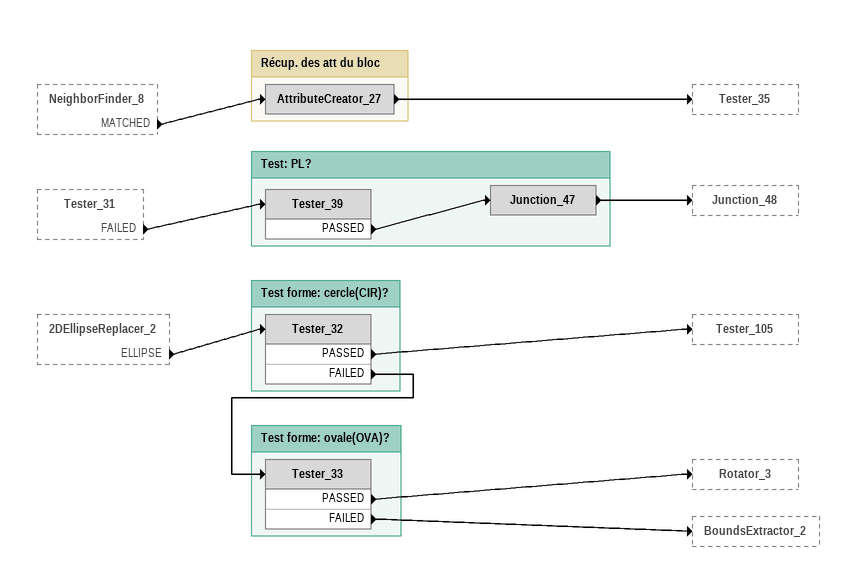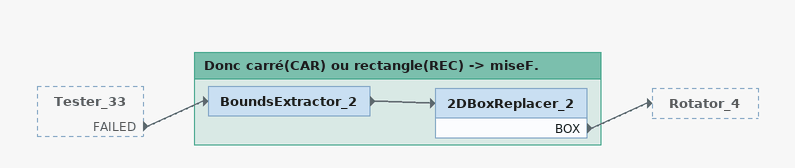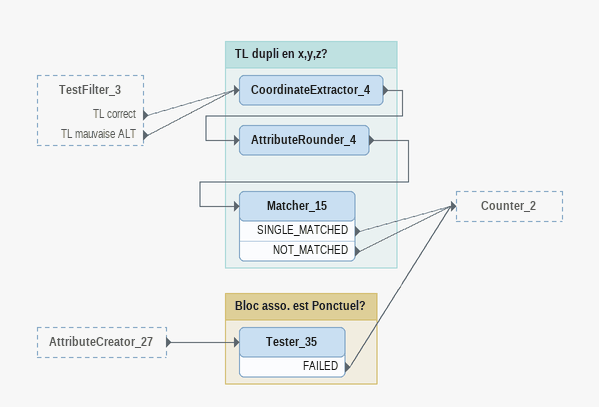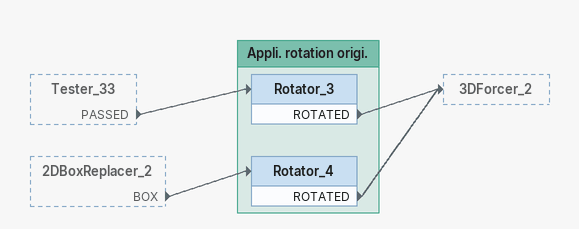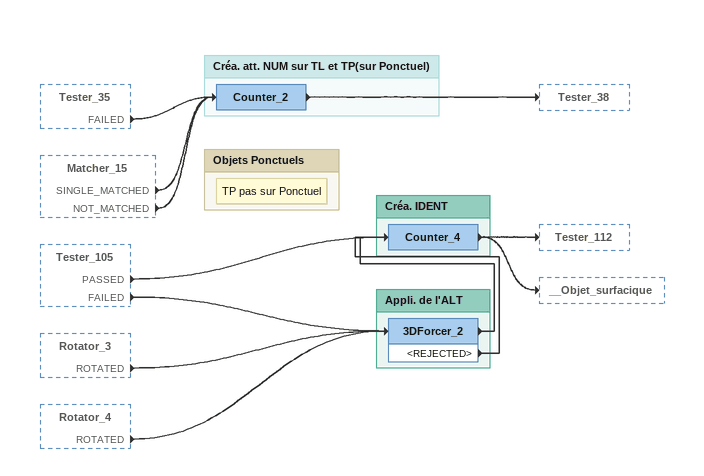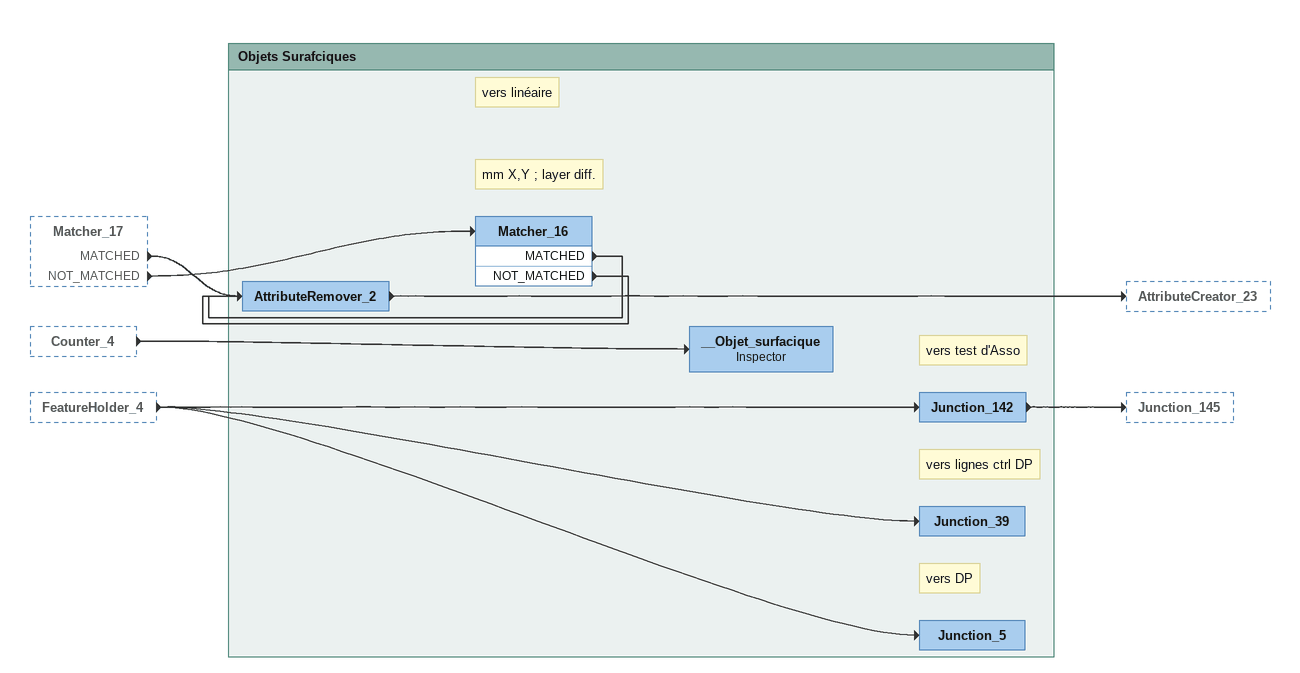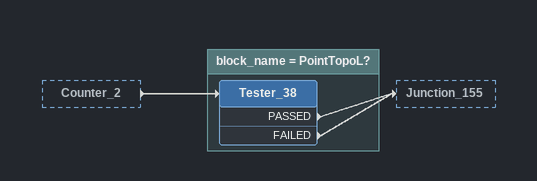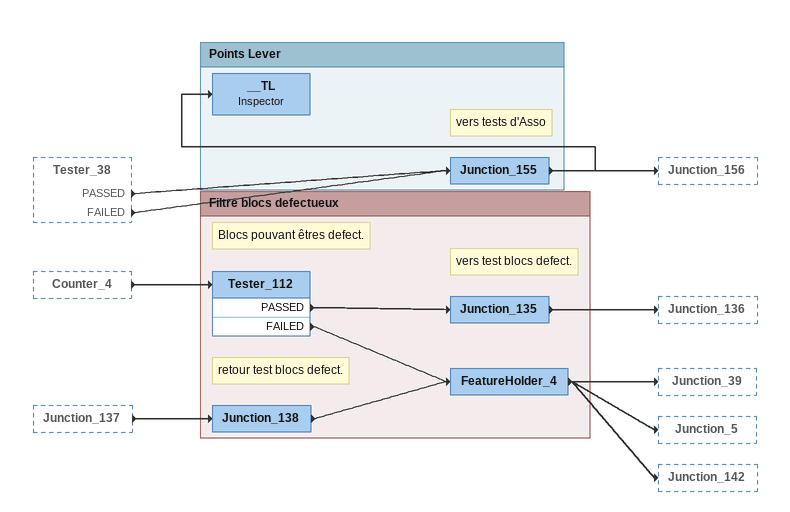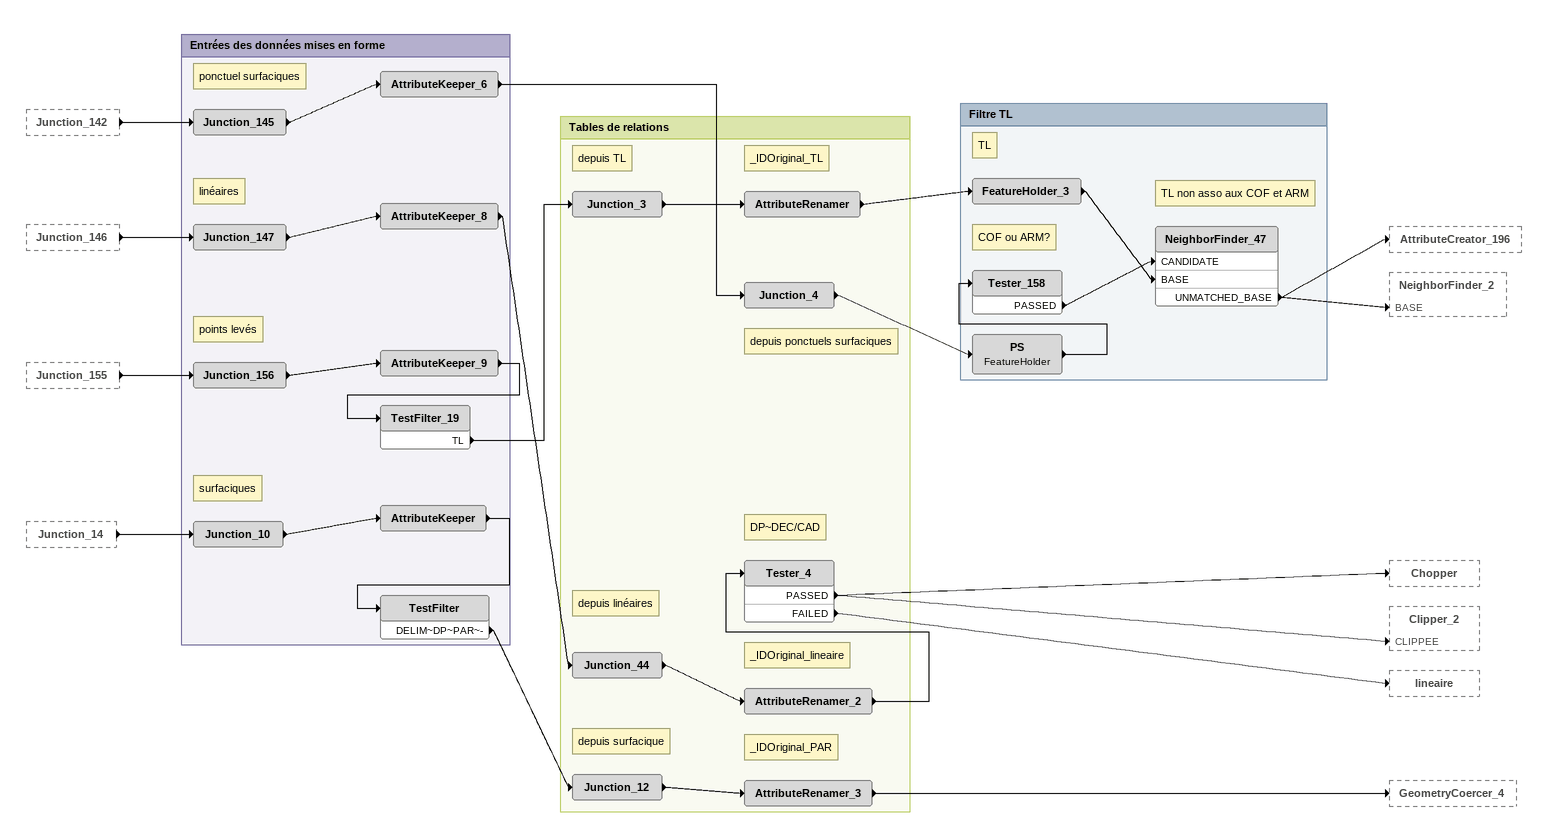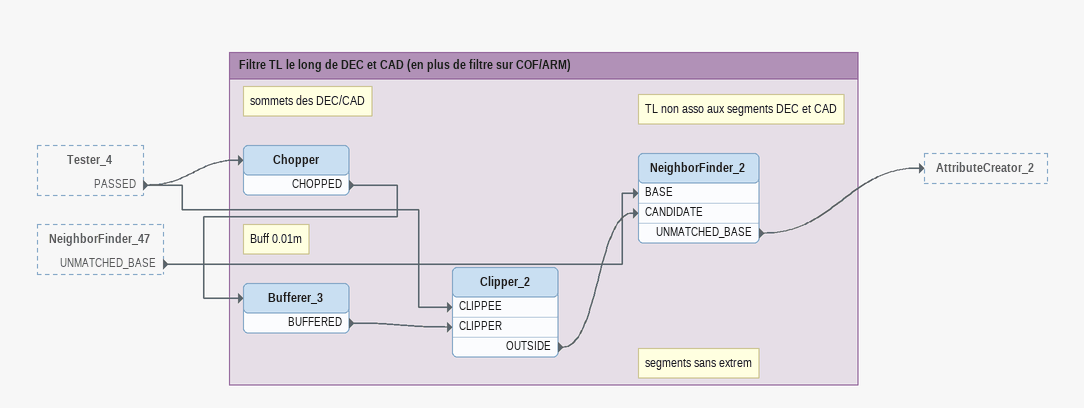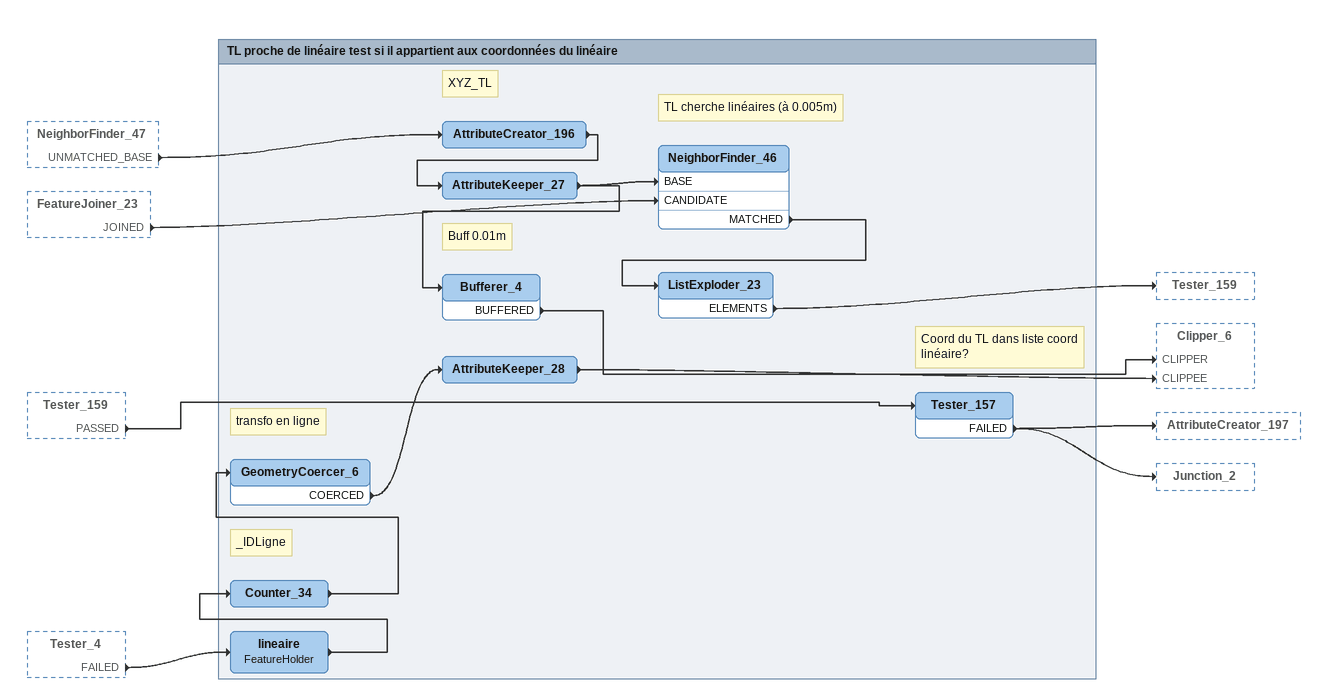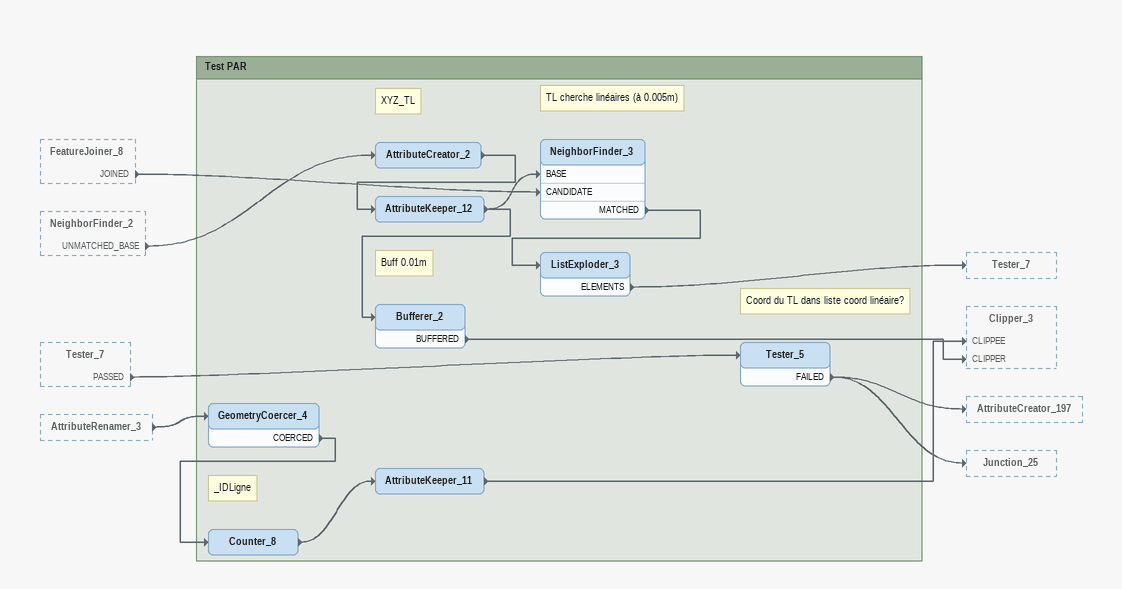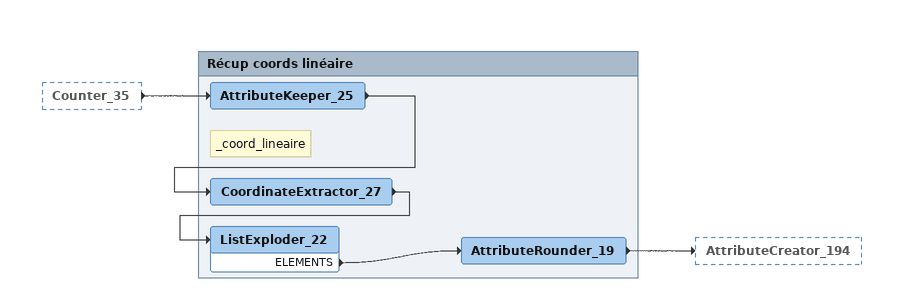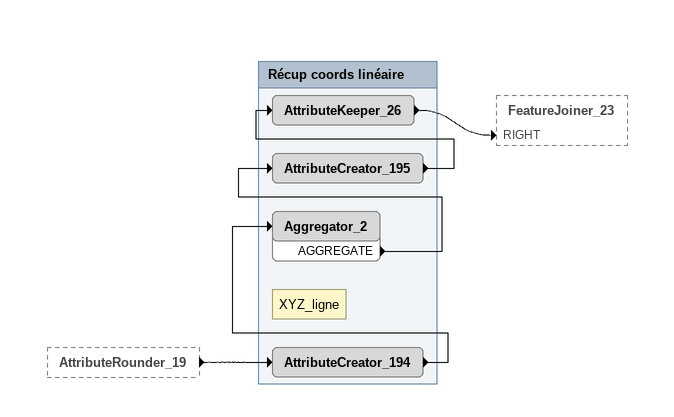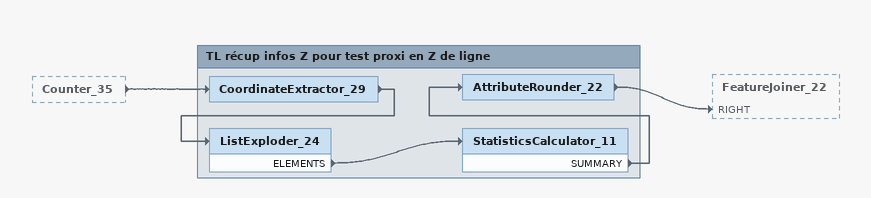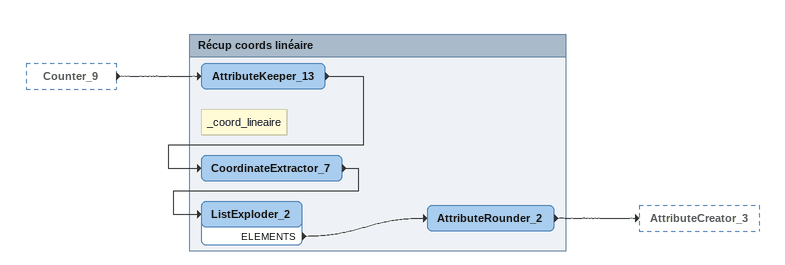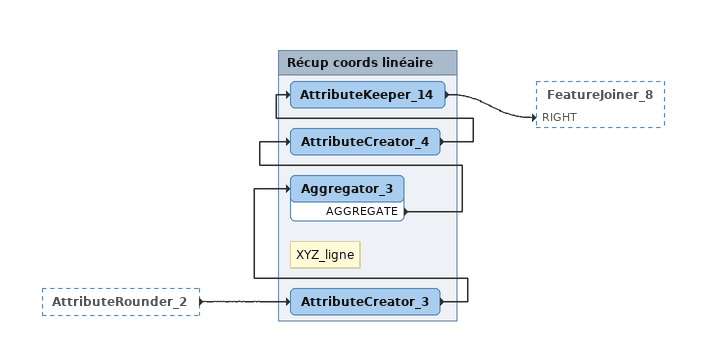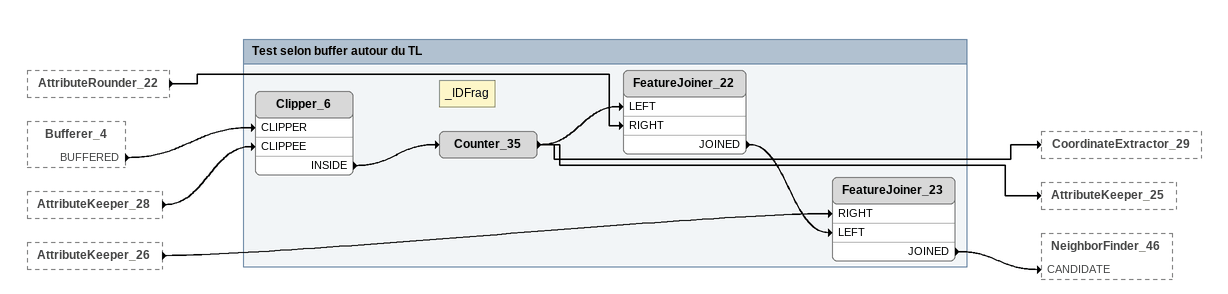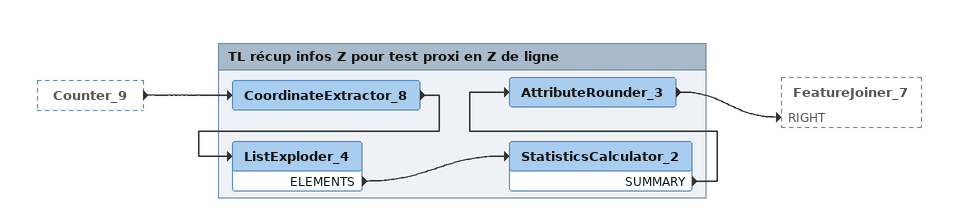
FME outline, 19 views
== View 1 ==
NeighborFinder_8 [outside]
    MATCHED -> AttributeCreator_27
Tester_31 [outside]
    FAILED -> Tester_39
2DEllipseReplacer_2 [outside]
    ELLIPSE -> Tester_32

Bookmark: Récup. des att du bloc
AttributeCreator_27
    -> Tester_35

Bookmark: Test: PL?
Tester_39
    PASSED -> Junction_47
Junction_47
    -> Junction_48

Bookmark: Test forme: cercle(CIR)?
Tester_32
    PASSED -> Tester_105
    FAILED -> Tester_33

Bookmark: Test forme: ovale(OVA)?
Tester_33
    PASSED -> Rotator_3
    FAILED -> BoundsExtractor_2

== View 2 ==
Tester_33 [outside]
    FAILED -> BoundsExtractor_2

Bookmark: Donc carré(CAR) ou rectangle(REC) -> miseF.
BoundsExtractor_2
    -> 2DBoxReplacer_2
2DBoxReplacer_2
    BOX -> Rotator_4

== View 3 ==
TestFilter_3 [outside]
    TL correct -> CoordinateExtractor_4
    TL mauvaise ALT -> CoordinateExtractor_4
AttributeCreator_27 [outside]
    -> Tester_35

Bookmark: TL dupli en x,y,z?
CoordinateExtractor_4
    -> AttributeRounder_4
AttributeRounder_4
    -> Matcher_15
Matcher_15
    SINGLE_MATCHED -> Counter_2
    NOT_MATCHED -> Counter_2

Bookmark: Bloc asso. est Ponctuel?
Tester_35
    FAILED -> Counter_2

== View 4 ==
Tester_33 [outside]
    PASSED -> Rotator_3
2DBoxReplacer_2 [outside]
    BOX -> Rotator_4

Bookmark: Appli. rotation origi.
Rotator_3
    ROTATED -> 3DForcer_2
Rotator_4
    ROTATED -> 3DForcer_2

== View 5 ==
Tester_35 [outside]
    FAILED -> Counter_2
Matcher_15 [outside]
    SINGLE_MATCHED -> Counter_2
    NOT_MATCHED -> Counter_2
Tester_105 [outside]
    PASSED -> Counter_4
    FAILED -> 3DForcer_2
Rotator_3 [outside]
    ROTATED -> 3DForcer_2
Rotator_4 [outside]
    ROTATED -> 3DForcer_2

Bookmark: Créa. att. NUM sur TL et TP(sur Ponctuel)
Counter_2
    -> Tester_38

Bookmark: Appli. de l'ALT
3DForcer_2
    -> Counter_4
    <REJECTED> -> Counter_4

Bookmark: Créa. IDENT
Counter_4
    -> Tester_112
    -> __Objet_surfacique

Bookmark: Objets Ponctuels
Note: TP pas sur Ponctuel

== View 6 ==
Matcher_17 [outside]
    MATCHED -> AttributeRemover_2
    NOT_MATCHED -> Matcher_16
Counter_4 [outside]
    -> __Objet_surfacique
FeatureHolder_4 [outside]
    -> Junction_39
    -> Junction_5
    -> Junction_142

Bookmark: Objets Surafciques
Note: mm X,Y ; layer diff.
Note: vers linéaire
Matcher_16
    MATCHED -> AttributeRemover_2
    NOT_MATCHED -> AttributeRemover_2
AttributeRemover_2
    -> AttributeCreator_23
__Objet_surfacique: Inspector
Note: vers test d'Asso
Junction_142
    -> Junction_145
Note: vers lignes ctrl DP
Junction_39
Note: vers DP
Junction_5

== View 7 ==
Counter_2 [outside]
    -> Tester_38

Bookmark: block_name = PointTopoL?
Tester_38
    PASSED -> Junction_155
    FAILED -> Junction_155

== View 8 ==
Tester_38 [outside]
    PASSED -> Junction_155
    FAILED -> Junction_155
Counter_4 [outside]
    -> Tester_112
Junction_137 [outside]
    -> Junction_138

Bookmark: Points Lever
Note: vers tests d'Asso
Junction_155
    -> Junction_156
    -> __TL
__TL: Inspector

Bookmark: Filtre blocs defectueux
Note: Blocs pouvant êtres defect.
Tester_112
    PASSED -> Junction_135
    FAILED -> FeatureHolder_4
Note: vers test blocs defect.
Junction_135
    -> Junction_136
Note: retour test blocs defect.
Junction_138
    -> FeatureHolder_4
FeatureHolder_4
    -> Junction_39
    -> Junction_5
    -> Junction_142

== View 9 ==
Junction_142 [outside]
    -> Junction_145
Junction_146 [outside]
    -> Junction_147
Junction_155 [outside]
    -> Junction_156
Junction_14 [outside]
    -> Junction_10

Bookmark: Entrées des données mises en forme
Note: surfaciques
Junction_10
    -> AttributeKeeper
AttributeKeeper
    -> TestFilter
TestFilter
    DELIM~DP~PAR~- -> Junction_12
Note: points levés
Junction_156
    -> AttributeKeeper_9
AttributeKeeper_9
    -> TestFilter_19
TestFilter_19
    TL -> Junction_3
Note: linéaires
Junction_147
    -> AttributeKeeper_8
AttributeKeeper_8
    -> Junction_44
Note: ponctuel surfaciques
Junction_145
    -> AttributeKeeper_6
AttributeKeeper_6
    -> Junction_4

Bookmark: Tables de relations
Note: depuis surfacique
Junction_12
    -> AttributeRenamer_3
Note: _IDOriginal_PAR
AttributeRenamer_3
    -> GeometryCoercer_4
Note: depuis TL
Junction_3
    -> AttributeRenamer
Note: _IDOriginal_TL
AttributeRenamer
    -> FeatureHolder_3
Note: depuis linéaires
Junction_44
    -> AttributeRenamer_2
Note: _IDOriginal_lineaire
AttributeRenamer_2
    -> Tester_4
Note: DP~DEC/CAD
Tester_4
    PASSED -> Chopper
    PASSED -> Clipper_2 [CLIPPEE]
    FAILED -> lineaire
Note: depuis ponctuels surfaciques
Junction_4
    -> PS

Bookmark: Filtre TL
Note: TL
FeatureHolder_3
    -> NeighborFinder_47 [BASE]
PS: FeatureHolder
    -> Tester_158
Note: COF ou ARM?
Tester_158
    PASSED -> NeighborFinder_47 [CANDIDATE]
Note: TL non asso aux COF et ARM
NeighborFinder_47
    UNMATCHED_BASE -> AttributeCreator_196
    UNMATCHED_BASE -> NeighborFinder_2 [BASE]

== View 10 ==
Tester_4 [outside]
    PASSED -> Chopper
    PASSED -> Clipper_2 [CLIPPEE]
NeighborFinder_47 [outside]
    UNMATCHED_BASE -> NeighborFinder_2 [BASE]

Bookmark: Filtre TL le long de DEC et CAD (en plus de filtre sur COF/ARM)
Note: sommets des DEC/CAD
Chopper
    CHOPPED -> Bufferer_3
Note: Buff 0.01m
Bufferer_3
    BUFFERED -> Clipper_2 [CLIPPER]
Note: segments sans extrem
Clipper_2
    OUTSIDE -> NeighborFinder_2 [CANDIDATE]
Note: TL non asso aux segments DEC et CAD
NeighborFinder_2
    UNMATCHED_BASE -> AttributeCreator_2

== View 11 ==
NeighborFinder_47 [outside]
    UNMATCHED_BASE -> AttributeCreator_196
FeatureJoiner_23 [outside]
    JOINED -> NeighborFinder_46 [CANDIDATE]
Tester_159 [outside]
    PASSED -> Tester_157
Tester_4 [outside]
    FAILED -> lineaire

Bookmark: TL proche de linéaire test si il appartient aux coordonnées du linéaire
lineaire: FeatureHolder
    -> Counter_34
Note: _IDLigne
Counter_34
    -> GeometryCoercer_6
Note: transfo en ligne
GeometryCoercer_6
    COERCED -> AttributeKeeper_28
AttributeKeeper_28
    -> Clipper_6 [CLIPPEE]
Note: XYZ_TL
AttributeCreator_196
    -> AttributeKeeper_27
AttributeKeeper_27
    -> Bufferer_4
    -> NeighborFinder_46 [BASE]
Note: Buff 0.01m
Bufferer_4
    BUFFERED -> Clipper_6 [CLIPPER]
Note: TL cherche linéaires (à 0.005m)
NeighborFinder_46
    MATCHED -> ListExploder_23
ListExploder_23
    ELEMENTS -> Tester_159
Note: Coord du TL dans liste coord linéaire?
Tester_157
    FAILED -> AttributeCreator_197
    FAILED -> Junction_2

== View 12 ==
FeatureJoiner_8 [outside]
    JOINED -> NeighborFinder_3 [CANDIDATE]
NeighborFinder_2 [outside]
    UNMATCHED_BASE -> AttributeCreator_2
Tester_7 [outside]
    PASSED -> Tester_5
AttributeRenamer_3 [outside]
    -> GeometryCoercer_4

Bookmark: Test PAR
GeometryCoercer_4
    COERCED -> Counter_8
Note: _IDLigne
Counter_8
    -> AttributeKeeper_11
AttributeKeeper_11
    -> Clipper_3 [CLIPPEE]
Note: XYZ_TL
AttributeCreator_2
    -> AttributeKeeper_12
AttributeKeeper_12
    -> Bufferer_2
    -> NeighborFinder_3 [BASE]
Note: Buff 0.01m
Bufferer_2
    BUFFERED -> Clipper_3 [CLIPPER]
Note: TL cherche linéaires (à 0.005m)
NeighborFinder_3
    MATCHED -> ListExploder_3
ListExploder_3
    ELEMENTS -> Tester_7
Note: Coord du TL dans liste coord linéaire?
Tester_5
    FAILED -> AttributeCreator_197
    FAILED -> Junction_25

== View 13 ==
Counter_35 [outside]
    -> AttributeKeeper_25

Bookmark: Récup coords linéaire
AttributeKeeper_25
    -> CoordinateExtractor_27
Note: _coord_lineaire
CoordinateExtractor_27
    -> ListExploder_22
ListExploder_22
    ELEMENTS -> AttributeRounder_19
AttributeRounder_19
    -> AttributeCreator_194

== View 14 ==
AttributeRounder_19 [outside]
    -> AttributeCreator_194

Bookmark: Récup coords linéaire
Note: XYZ_ligne
AttributeCreator_194
    -> Aggregator_2
Aggregator_2
    AGGREGATE -> AttributeCreator_195
AttributeCreator_195
    -> AttributeKeeper_26
AttributeKeeper_26
    -> FeatureJoiner_23 [RIGHT]

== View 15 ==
Counter_35 [outside]
    -> CoordinateExtractor_29

Bookmark: TL récup infos Z pour test proxi en Z de ligne
CoordinateExtractor_29
    -> ListExploder_24
ListExploder_24
    ELEMENTS -> StatisticsCalculator_11
StatisticsCalculator_11
    SUMMARY -> AttributeRounder_22
AttributeRounder_22
    -> FeatureJoiner_22 [RIGHT]

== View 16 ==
Counter_9 [outside]
    -> AttributeKeeper_13

Bookmark: Récup coords linéaire
AttributeKeeper_13
    -> CoordinateExtractor_7
Note: _coord_lineaire
CoordinateExtractor_7
    -> ListExploder_2
ListExploder_2
    ELEMENTS -> AttributeRounder_2
AttributeRounder_2
    -> AttributeCreator_3

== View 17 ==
AttributeRounder_2 [outside]
    -> AttributeCreator_3

Bookmark: Récup coords linéaire
Note: XYZ_ligne
AttributeCreator_3
    -> Aggregator_3
Aggregator_3
    AGGREGATE -> AttributeCreator_4
AttributeCreator_4
    -> AttributeKeeper_14
AttributeKeeper_14
    -> FeatureJoiner_8 [RIGHT]

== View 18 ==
AttributeRounder_22 [outside]
    -> FeatureJoiner_22 [RIGHT]
Bufferer_4 [outside]
    BUFFERED -> Clipper_6 [CLIPPER]
AttributeKeeper_28 [outside]
    -> Clipper_6 [CLIPPEE]
AttributeKeeper_26 [outside]
    -> FeatureJoiner_23 [RIGHT]

Bookmark: Test selon buffer autour du TL
Clipper_6
    INSIDE -> Counter_35
Note: _IDFrag
Counter_35
    -> CoordinateExtractor_29
    -> FeatureJoiner_22 [LEFT]
    -> AttributeKeeper_25
FeatureJoiner_22
    JOINED -> FeatureJoiner_23 [LEFT]
FeatureJoiner_23
    JOINED -> NeighborFinder_46 [CANDIDATE]

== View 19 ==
Counter_9 [outside]
    -> CoordinateExtractor_8

Bookmark: TL récup infos Z pour test proxi en Z de ligne
CoordinateExtractor_8
    -> ListExploder_4
ListExploder_4
    ELEMENTS -> StatisticsCalculator_2
StatisticsCalculator_2
    SUMMARY -> AttributeRounder_3
AttributeRounder_3
    -> FeatureJoiner_7 [RIGHT]
